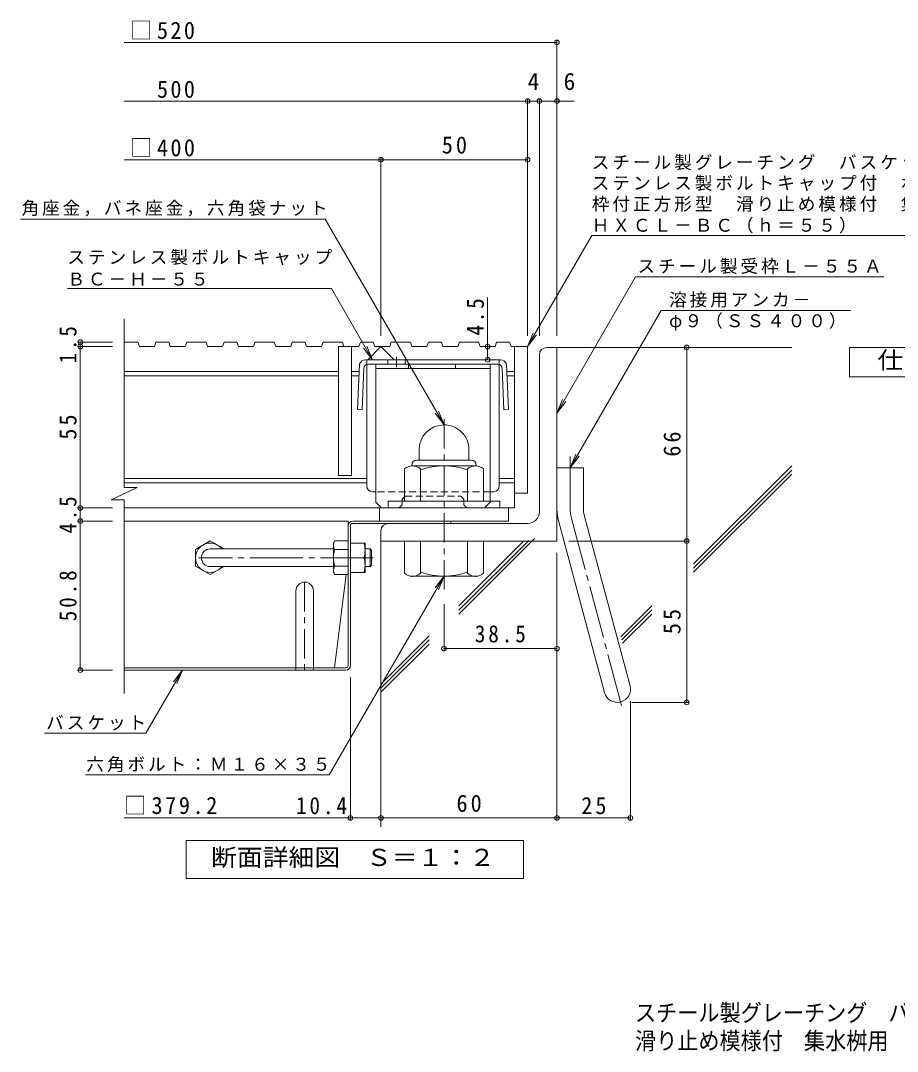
# Model space of a CAD drawing. Units: millimetres on the paper, enlarged 5 times, with parts at other scales. Extents: x -1338 to 1348, y -985 to 867.
# Drawn here: x -779 to -31, y -985 to -106 of the extents above; entities that cross this region are included whole.
import ezdxf
from ezdxf.enums import TextEntityAlignment as Align

# ---------------------------------------------------------------- set-up
doc = ezdxf.new("R2010")
doc.units = ezdxf.units.MM
doc.header["$LTSCALE"] = 5
doc.header["$PDMODE"] = 32
doc.header["$PDSIZE"] = 4
for name, pattern in [('CHAIN1', [8, 5, -1, 1, -1]), ('CHAIN2', [12, 9, -1, 1, -1]), ('DASHED1', [1.8, 1.2, -0.6])]:
    doc.linetypes.add(name, pattern=pattern)
for name, color, linetype, lineweight in [('D-1', 2, 'Continuous', 9), ('D-2', 3, 'Continuous', 9), ('D-4', 7, 'Continuous', 9), ('D-5', 7, 'Continuous', 9), ('D-6', 6, 'Continuous', 5), ('D-7', 2, 'Continuous', 9), ('D-8', 4, 'Continuous', 9), ('D-9', 2, 'Continuous', 9), ('D-B', 2, 'Continuous', 9)]:
    doc.layers.add(name, color=color, linetype=linetype, lineweight=lineweight)
doc.layers.add('F-0_F-0ﾚｲﾔ', color=2, linetype='Continuous')
doc.layers.add('F-F_F-Fﾚｲﾔ', color=2, linetype='Continuous')
doc.styles.add('ＭＳ ゴシック', font='')
doc.styles.get('ＭＳ ゴシック').set_extended_font_data('MS Gothic')

msp = doc.modelspace()

# ---------------------------------------------------------------- linework, layer by layer
at = {"layer": 'D-1'}
for p, q in [((-330.253, -384.917), (-321.503, -384.917)), ((-321.503, -549.917), (-321.503, -384.917)), ((-336.503, -524.917), (-336.503, -391.167)), ((-439.003, -472.168), (-439.003, -480.917)), ((-396.502, -472.143), (-396.502, -480.917)), ((-440.753, -480.917), (-394.752, -480.917)), ((-451.503, -515.918), (-451.503, -488.514)), ((-445.253, -485.417), (-445.253, -485.918)), ((-390.878, -485.918), (-444.628, -485.918)), ((-437.753, -515.918), (-437.753, -488.514)), ((-397.752, -515.918), (-397.752, -488.514)), ((-390.253, -485.417), (-390.253, -485.918)), ((-384.003, -515.918), (-384.003, -488.514)), ((-321.503, -487.417), (-299.003, -487.417)), ((-299.003, -521.955), (-299.003, -487.417)), ((-370.253, -515.918), (-465.253, -515.918)), ((-465.253, -521.667), (-465.253, -515.918)), ((-370.253, -521.667), (-370.253, -515.918)), ((-346.503, -534.917), (-465.253, -534.917)), ((-319.97, -533.602), (-280.989, -679.079)), ((-298.237, -527.779), (-259.256, -673.256)), ((-471.503, -541.167), (-471.503, -549.917)), ((-321.503, -549.917), (-471.503, -549.917)), ((-451.503, -549.918), (-451.503, -577.321)), ((-437.753, -549.918), (-437.753, -577.322)), ((-397.752, -549.918), (-397.752, -577.322)), ((-384.003, -549.918), (-384.003, -577.321)), ((-445.253, -580.418), (-445.253, -579.918)), ((-390.878, -579.918), (-444.628, -579.918)), ((-390.253, -580.418), (-390.253, -579.918))]:
    msp.add_line(p, q, dxfattribs=at)
at = {"layer": 'D-1', "linetype": 'CHAIN1'}
msp.add_line((-417.753, -591.182), (-417.753, -444.664), dxfattribs=at)
at = {"layer": 'D-1', "linetype": 'CHAIN2'}
for p, q in [((-310.253, -521.955), (-310.253, -477.905)), ((-309.103, -530.69), (-265.45, -693.607))]:
    msp.add_line(p, q, dxfattribs=at)
at = {"layer": 'D-1', "color": 3}
for p, q in [((-512.003, -556.667), (-617.003, -556.667)), ((-512.003, -571.667), (-617.003, -571.667))]:
    msp.add_line(p, q, dxfattribs=at)
at = {"layer": 'D-1', "color": 3, "linetype": 'CHAIN2'}
msp.add_line((-478.003, -564.167), (-627.003, -564.167), dxfattribs=at)
at = {"layer": 'D-1'}
for centre, radius, start, end in [((-330.253, -391.167), 6.25, 90, 180), ((-417.753, -472.168), 21.25, 90, 180), ((-417.728, -472.143), 21.225, 0, 90.06822), ((-440.753, -485.417), 4.5, 90, 180), ((-394.752, -485.417), 4.5, 0, 90), ((-444.628, -496.318), 10.4, 48.6201, 131.38164), ((-417.753, -545.918), 60, 70.52881, 109.47119), ((-390.878, -496.318), 10.4, 48.61835, 131.37988), ((-346.503, -524.917), 10, 270, 0), ((-276.503, -521.955), 45, 180, 195), ((-276.503, -521.955), 22.5, 180, 195.00002), ((-465.253, -541.167), 6.25, 90, 180), ((-444.628, -569.518), 10.4, 228.61835, 311.37988), ((-417.753, -519.918), 60, 250.52881, 289.47119), ((-390.878, -569.518), 10.4, 228.6201, 311.38164), ((-270.123, -676.167), 11.25, 195.00014, 14.99991)]:
    msp.add_arc(centre, radius, start, end, dxfattribs=at)
at = {"layer": 'D-1', "linetype": 'CHAIN2'}
msp.add_arc((-276.503, -521.955), 33.75, 180, 194.99995, dxfattribs=at)
at = {"layer": 'D-1', "color": 3}
msp.add_arc((-617.003, -564.167), 7.5, 90, 270, dxfattribs=at)
at = {"layer": 'D-2'}
for p, q in [((-690.337, -504.366), (-690.337, -360.417)), ((-678.577, -380.417), (-690.337, -380.417)), ((-678.577, -380.417), (-677.299, -384.167)), ((-664.516, -384.167), (-677.299, -384.167)), ((-652.219, -380.417), (-650.941, -384.167)), ((-638.158, -384.167), (-650.941, -384.167)), ((-620.511, -380.417), (-619.233, -384.167)), ((-606.45, -384.167), (-619.233, -384.167)), ((-594.153, -380.417), (-592.875, -384.167)), ((-580.092, -384.167), (-592.875, -384.167)), ((-562.445, -380.417), (-561.166, -384.167)), ((-548.383, -384.167), (-561.166, -384.167)), ((-536.087, -380.417), (-534.809, -384.167)), ((-522.025, -384.167), (-534.809, -384.167)), ((-507.752, -384.167), (-507.752, -494.167)), ((-490.317, -384.167), (-507.752, -384.167)), ((-504.379, -380.417), (-503.101, -384.167)), ((-496.502, -384.167), (-496.502, -494.167)), ((-478.021, -380.417), (-476.743, -384.167)), ((-463.959, -384.167), (-476.743, -384.167)), ((-446.313, -380.417), (-445.035, -384.167)), ((-419.955, -380.417), (-418.677, -384.167)), ((-405.894, -384.167), (-418.677, -384.167)), ((-388.247, -380.417), (-386.969, -384.167)), ((-361.889, -380.417), (-360.611, -384.167)), ((-346.503, -384.167), (-360.611, -384.167)), ((-357.753, -384.167), (-357.753, -521.668)), ((-507.752, -405.418), (-690.337, -405.418)), ((-507.752, -409.168), (-690.337, -409.168)), ((-490.028, -405.418), (-496.502, -405.418)), ((-490.178, -409.168), (-496.502, -409.168)), ((-357.753, -405.418), (-364.227, -405.418)), ((-357.753, -409.168), (-364.077, -409.168)), ((-483.628, -496.668), (-690.337, -496.668)), ((-483.628, -500.418), (-690.337, -500.418)), ((-496.502, -494.167), (-507.752, -494.167)), ((-357.753, -496.668), (-370.628, -496.668)), ((-357.753, -500.418), (-370.628, -500.418)), ((-701.395, -514.719), (-679.096, -504.366)), ((-679.096, -504.366), (-690.337, -504.366)), ((-701.395, -514.719), (-690.337, -514.719)), ((-690.337, -679.917), (-690.337, -514.719)), ((-357.753, -521.668), (-690.337, -521.668)), ((-472.753, -532.918), (-472.753, -521.667)), ((-362.753, -532.918), (-362.753, -521.668)), ((-472.753, -532.918), (-362.753, -532.918))]:
    msp.add_line(p, q, dxfattribs=at)
for points in [[(-652.219, -380.417), (-663.238, -380.417), (-664.516, -384.167)], [(-620.511, -380.417), (-636.879, -380.417), (-638.158, -384.167)], [(-594.153, -380.417), (-605.172, -380.417), (-606.45, -384.167)], [(-562.445, -380.417), (-578.813, -380.417), (-580.092, -384.167)], [(-536.087, -380.417), (-547.106, -380.417), (-548.383, -384.167)], [(-504.379, -380.417), (-520.747, -380.417), (-522.025, -384.167)], [(-478.021, -380.417), (-489.04, -380.417), (-490.317, -384.167)], [(-482.753, -395.418), (-471.503, -384.167), (-460.253, -395.418)], [(-446.313, -380.417), (-462.681, -380.417), (-463.959, -384.167)], [(-419.955, -380.417), (-430.974, -380.417), (-432.252, -384.167), (-445.035, -384.167)], [(-388.247, -380.417), (-404.615, -380.417), (-405.894, -384.167)], [(-361.889, -380.417), (-372.908, -380.417), (-374.186, -384.167), (-386.969, -384.167)], [(-346.503, -384.167), (-346.503, -509.168), (-357.753, -509.168)]]:
    msp.add_lwpolyline(points, dxfattribs=at)
at = {"layer": 'D-4'}
for p, q in [((-690.337, -124.917), (-321.503, -124.917)), ((-321.503, -374.917), (-321.503, -123.417)), ((-690.337, -174.917), (-306.82, -174.917)), ((-346.503, -374.917), (-346.503, -173.418)), ((-336.503, -374.917), (-336.503, -173.418)), ((-690.337, -224.917), (-346.503, -224.917)), ((-471.503, -374.917), (-471.503, -223.417)), ((-380.578, -384.167), (-380.578, -342.292)), ((-729.195, -380.417), (-700.337, -380.417)), ((-729.195, -384.167), (-700.337, -384.167)), ((-727.695, -380.417), (-727.695, -384.167)), ((-727.695, -384.167), (-727.695, -521.667)), ((-380.578, -395.418), (-380.578, -384.167)), ((-210.979, -549.917), (-210.979, -384.917)), ((-729.195, -521.667), (-700.337, -521.667)), ((-727.695, -521.667), (-727.695, -532.917)), ((-729.195, -532.917), (-700.337, -532.917)), ((-727.695, -532.917), (-727.695, -659.917)), ((-311.503, -549.917), (-209.479, -549.917)), ((-210.979, -687.417), (-210.979, -549.917)), ((-321.503, -559.917), (-321.503, -787.417)), ((-417.753, -603.682), (-417.753, -643.007)), ((-417.753, -641.507), (-321.503, -641.507)), ((-729.195, -659.917), (-700.337, -659.917)), ((-497.503, -787.417), (-497.503, -665.917)), ((-258.873, -787.417), (-258.873, -686.167)), ((-257.622, -687.417), (-209.479, -687.417)), ((-497.503, -785.917), (-690.337, -785.917)), ((-471.503, -785.917), (-497.503, -785.917))]:
    msp.add_line(p, q, dxfattribs=at)
msp.add_lwpolyline([(-471.503, -785.917), (-321.503, -785.917), (-258.873, -785.917)], dxfattribs=at)
for p in [(-321.503, -124.917), (-346.503, -174.917), (-336.503, -174.917), (-321.503, -174.917), (-471.503, -224.917), (-346.503, -224.917), (-727.695, -380.417), (-727.695, -384.167), (-380.578, -384.167), (-210.979, -384.917), (-380.578, -395.418), (-727.695, -521.667), (-727.695, -532.917), (-210.979, -549.917), (-417.753, -641.507), (-321.503, -641.507), (-727.695, -659.917), (-210.979, -687.417), (-497.503, -785.917), (-471.503, -785.917), (-321.503, -785.917), (-258.873, -785.917)]:
    msp.add_point(p, dxfattribs=at)
at = {"layer": 'D-5'}
for p, q in [((-778.506, -275.56), (-518.996, -275.56)), ((-518.996, -275.56), (-417.753, -450.918)), ((-291.846, -289.498), (-346.503, -384.167)), ((-291.846, -289.498), (73.154, -289.498)), ((-254.46, -324.756), (-321.503, -440.876)), ((-254.46, -324.756), (-43.052, -324.756)), ((-738.688, -334.684), (-513.688, -334.684)), ((-513.688, -334.684), (-478.629, -395.407)), ((-232.841, -353.336), (-310.253, -487.417)), ((-232.841, -353.336), (-71.019, -353.336)), ((-346.503, -384.167), (-341.719, -372.619)), ((-346.503, -384.167), (-338.893, -374.25)), ((-478.629, -395.407), (-486.238, -385.49)), ((-478.629, -395.407), (-483.412, -383.859)), ((-321.503, -440.876), (-316.719, -429.328)), ((-321.503, -440.876), (-313.893, -430.959)), ((-417.753, -450.918), (-425.363, -441.001)), ((-417.753, -450.918), (-422.537, -439.369)), ((-310.253, -487.417), (-305.469, -475.869)), ((-310.253, -487.417), (-302.643, -477.5)), ((-417.753, -579.917), (-425.363, -589.834)), ((-671.725, -713.676), (-640.688, -659.917)), ((-640.688, -659.917), (-648.297, -669.834)), ((-640.688, -659.917), (-645.471, -671.465)), ((-758.284, -713.676), (-671.725, -713.676)), ((-723.313, -749.258), (-515.522, -749.258))]:
    msp.add_line(p, q, dxfattribs=at)
at = {"layer": 'D-5', "color": 2}
for points in [[(-72.219, -409.917), (-72.219, -384.917), (40.281, -384.917), (40.281, -409.917)], [(-637.5, -837.5), (-637.5, -805), (-349.999, -805), (-349.999, -837.5)]]:
    msp.add_lwpolyline(points, close=True, dxfattribs=at)
at = {"layer": 'D-5'}
msp.add_lwpolyline([(-515.522, -749.258), (-417.753, -579.917), (-422.537, -591.466)], dxfattribs=at)
at = {"layer": 'D-6'}
for p, q in [((-321.503, -384.917), (-121.503, -384.917)), ((-205.066, -569.423), (-121.503, -485.861)), ((-205.066, -572.957), (-121.503, -489.394)), ((-205.066, -576.494), (-121.503, -492.931)), ((-471.503, -549.917), (-471.503, -793.417)), ((-404.991, -612.313), (-340.507, -547.83)), ((-404.991, -608.777), (-345.531, -549.317)), ((-404.991, -605.243), (-349.605, -549.857)), ((-267.105, -631.462), (-240.689, -605.047)), ((-266.358, -634.25), (-240.689, -608.581)), ((-265.611, -637.038), (-240.689, -612.117)), ((-471.503, -671.754), (-430.348, -630.6)), ((-471.503, -675.289), (-430.348, -634.134)), ((-471.503, -678.824), (-430.348, -637.67))]:
    msp.add_line(p, q, dxfattribs=at)
at = {"layer": 'D-7'}
for p, q in [((-499.503, -532.917), (-690.337, -532.917)), ((-499.503, -656.251), (-499.503, -532.917)), ((-495.836, -534.917), (-411.994, -534.917)), ((-495.503, -532.917), (-411.994, -532.917)), ((-411.994, -532.917), (-411.994, -534.917)), ((-497.503, -655.917), (-497.503, -536.584)), ((-501.139, -578.542), (-511.033, -657.917)), ((-511.033, -657.917), (-690.337, -657.917)), ((-501.17, -657.917), (-511.033, -657.917)), ((-501.503, -659.917), (-690.337, -659.917))]:
    msp.add_line(p, q, dxfattribs=at)
for centre, radius, start, end in [((-495.503, -536.917), 4, 90, 180), ((-495.836, -536.584), 1.667, 90, 180), ((-501.503, -655.917), 4, 270, 0), ((-501.17, -656.251), 1.667, 270, 0)]:
    msp.add_arc(centre, radius, start, end, dxfattribs=at)
at = {"layer": 'D-8'}
for p, q in [((-475.878, -516.668), (-475.878, -399.168)), ((-475.878, -399.168), (-378.378, -399.168)), ((-475.878, -402.918), (-378.378, -402.918)), ((-448.095, -402.918), (-448.095, -399.168)), ((-408.095, -402.918), (-408.095, -399.168)), ((-378.378, -516.668), (-378.378, -399.168)), ((-475.878, -516.668), (-470.878, -521.668))]:
    msp.add_line(p, q, dxfattribs=at)
at = {"layer": 'D-8', "linetype": 'DASHED1'}
for p, q in [((-450.878, -511.668), (-403.378, -511.668)), ((-378.378, -516.668), (-383.378, -521.668)), ((-400.878, -519.168), (-398.378, -521.668)), ((-383.378, -521.668), (-398.378, -521.668))]:
    msp.add_line(p, q, dxfattribs=at)
at = {"layer": 'D-8', "color": 2}
for p, q in [((-497.503, -551.667), (-485.003, -551.667)), ((-485.003, -576.667), (-485.003, -551.667)), ((-497.503, -564.167), (-486.086, -564.167)), ((-497.503, -576.667), (-485.003, -576.667)), ((-544.003, -592.417), (-544.003, -659.917)), ((-529.003, -592.417), (-529.003, -659.917))]:
    msp.add_line(p, q, dxfattribs=at)
at = {"layer": 'D-8', "color": 3}
for p, q in [((-485.003, -556.667), (-480.753, -556.667)), ((-480.753, -556.667), (-479.503, -557.917)), ((-480.753, -571.667), (-480.753, -556.667)), ((-479.503, -570.417), (-479.503, -557.917)), ((-480.753, -571.667), (-479.503, -570.417)), ((-485.003, -571.667), (-480.753, -571.667))]:
    msp.add_line(p, q, dxfattribs=at)
at = {"layer": 'D-8', "color": 2, "linetype": 'CHAIN1'}
for p, q in [((-478.287, -564.167), (-485.941, -564.167)), ((-536.503, -584.917), (-536.503, -659.917))]:
    msp.add_line(p, q, dxfattribs=at)
at = {"layer": 'D-8', "linetype": 'DASHED1'}
for points in [[(-453.378, -519.168), (-453.378, -514.168), (-450.878, -511.668)], [(-400.878, -519.168), (-400.878, -514.168), (-403.378, -511.668)], [(-453.378, -519.168), (-455.878, -521.668), (-470.878, -521.668)]]:
    msp.add_lwpolyline(points, dxfattribs=at)
at = {"layer": 'D-8', "color": 2}
for centre, radius, start, end in [((-503.586, -557.917), 18.583, 340.34633, 19.65366), ((-503.586, -570.417), 18.583, 340.34633, 19.65366), ((-536.503, -592.417), 7.5, 0, 180)]:
    msp.add_arc(centre, radius, start, end, dxfattribs=at)
at = {"layer": 'D-9', "linetype": 'CHAIN1'}
msp.add_line((-458.236, -392.943), (-458.236, -401.643), dxfattribs=at)
at = {"layer": 'D-9'}
for p, q in [((-489.778, -399.168), (-491.33, -437.918)), ((-486.169, -402.768), (-487.583, -438.068)), ((-427.128, -395.418), (-484.521, -395.418)), ((-483.628, -502.918), (-483.628, -399.367)), ((-371.833, -399.168), (-482.422, -399.168)), ((-465.736, -395.418), (-465.736, -399.168)), ((-450.736, -395.418), (-450.736, -399.168)), ((-427.128, -395.418), (-369.734, -395.418)), ((-370.628, -502.918), (-370.628, -399.367)), ((-368.086, -402.768), (-366.673, -438.068)), ((-364.477, -399.168), (-362.926, -437.918)), ((-491.33, -437.918), (-487.583, -438.068)), ((-362.926, -437.918), (-366.673, -438.068)), ((-475.878, -507.918), (-478.628, -507.918)), ((-375.628, -507.918), (-378.378, -507.918))]:
    msp.add_line(p, q, dxfattribs=at)
at = {"layer": 'D-9', "linetype": 'DASHED1'}
for p, q in [((-483.628, -399.367), (-483.628, -395.418)), ((-370.628, -399.367), (-370.628, -395.418)), ((-378.378, -507.918), (-475.878, -507.918))]:
    msp.add_line(p, q, dxfattribs=at)
at = {"layer": 'D-9'}
for centre, radius, start, end in [((-484.574, -400.902), 5.485, 89.44382, 161.56279), ((-482.422, -402.918), 3.75, 90, 177.70665), ((-371.833, -402.918), 3.75, 2.29335, 90), ((-369.681, -400.902), 5.485, 18.43721, 90.55618), ((-478.628, -502.918), 5, 180, 270), ((-375.628, -502.918), 5, 270, 0)]:
    msp.add_arc(centre, radius, start, end, dxfattribs=at)
at = {"layer": 'D-B'}
for p, q in [((-617.003, -549.792), (-629.503, -557.009)), ((-617.003, -549.792), (-605.095, -556.667)), ((-512.003, -551.667), (-510.92, -549.792)), ((-512.003, -576.667), (-512.003, -551.667)), ((-499.503, -549.792), (-510.92, -549.792)), ((-629.503, -557.009), (-629.503, -571.325)), ((-510.92, -557.009), (-499.503, -557.009)), ((-617.003, -578.542), (-629.503, -571.325)), ((-617.003, -578.542), (-605.095, -571.667)), ((-512.003, -576.667), (-510.92, -578.542)), ((-510.92, -571.325), (-499.503, -571.325)), ((-499.503, -578.542), (-510.92, -578.542))]:
    msp.add_line(p, q, dxfattribs=at)
for centre, radius, start, end in [((-617.003, -564.167), 12.5, 36.87019, 323.12981), ((-503.798, -553.904), 8.224, 149.99998, 176.07924), ((-505.166, -553.317), 6.837, 180.2103, 212.68507), ((-487.796, -564.167), 24.207, 162.79973, 197.20026), ((-505.166, -575.018), 6.837, 147.31491, 179.78969), ((-503.798, -574.43), 8.224, 183.92075, 210)]:
    msp.add_arc(centre, radius, start, end, dxfattribs=at)

# ---------------------------------------------------------------- texts
at = {"layer": 'D-4', "color": 2, "style": 'ＭＳ ゴシック'}
for s, p in [('4', (-346.503, -169.917)), ('6', (-315.879, -169.917))]:
    msp.add_text(s, height=14.66, dxfattribs=at).set_placement(p, align=Align.BOTTOM_LEFT)
at = {"layer": 'D-4', "color": 2, "char_height": 14.66, "attachment_point": 7, "style": 'ＭＳ ゴシック'}
for s, insert in [('\\T1.21;\\W0.95;□520', (-685.337, -122.391)), ('\\T1.21;\\W0.95;\u3000500', (-685.337, -172.393)), ('\\T1.21;\\W0.95;□400', (-685.337, -222.417)), ('\\T1.27;\\W0.95;50', (-419.628, -219.917)), ('\\T1.28;\\W0.9;38.5', (-391.503, -636.507)), ('\\T1.23;\\W0.95;□379.2', (-690.337, -782.917)), ('\\T1.28;\\W0.9;10.4', (-543.878, -782.917)), ('\\T1.27;\\W0.95;60', (-407.128, -780.917)), ('\\T1.27;\\W0.95;25', (-300.813, -782.917))]:
    msp.add_mtext(s, dxfattribs=dict(at, insert=insert))
at = {"layer": 'D-4', "color": 2, "char_height": 14.66, "attachment_point": 7, "rotation": 90, "style": 'ＭＳ ゴシック'}
for s, insert in [('\\T1.27;\\W0.9;4.5', (-383.578, -374.792)), ('\\T1.27;\\W0.9;1.5', (-730.695, -398.542)), ('\\T1.27;\\W0.95;55', (-730.695, -463.542)), ('\\T1.27;\\W0.95;66', (-215.979, -478.042)), ('\\T1.27;\\W0.9;4.5', (-730.695, -543.542)), ('\\T1.28;\\W0.9;50.8', (-730.695, -618.292)), ('\\T1.27;\\W0.95;55', (-215.979, -629.292))]:
    msp.add_mtext(s, dxfattribs=dict(at, insert=insert))
at = {"layer": 'D-5', "color": 2, "style": 'ＭＳ ゴシック', "width": 1.1}
for s, p in [('仕\u3000様', (-48.469, -407.417)), ('断面詳細図\u3000Ｓ＝１：２', (-616.25, -831.25))]:
    msp.add_text(s, height=14.66, dxfattribs=at).set_placement(p, align=Align.BOTTOM_LEFT)
at = {"layer": 'D-5', "char_height": 11, "attachment_point": 7, "style": 'ＭＳ ゴシック'}
for s, insert in [('\\T1.17;スチール製グレーチング\u3000バスケット付', (-291.846, -233.841)), ('\\T1.17;ステンレス製ボルトキャップ付\u3000ボルト固定式', (-291.846, -251.63)), ('\\T1.17;角座金，バネ座金，六角袋ナット', (-777.739, -273.23)), ('\\T1.17;枠付正方形型\u3000滑り止め模様付\u3000集水桝用', (-291.846, -269.419)), ('\\T1.17;ＨＸＣＬ－ＢＣ（ｈ＝５５）', (-291.846, -287.738)), ('\\T1.17;ステンレス製ボルトキャップ', (-738.688, -314.855)), ('\\T1.17;スチール製受枠Ｌ－５５Ａ', (-252.902, -322.376)), ('\\T1.17;ＢＣ－Ｈ－５５', (-738.688, -332.355)), ('\\T1.17;溶接用アンカ－', (-226.019, -351.007)), ('\\T1.17;φ９（ＳＳ４００）', (-226.019, -370.666)), ('\\T1.17;バスケット', (-756.725, -711.297)), ('\\T1.17;六角ボルト：Ｍ１６×３５', (-722.556, -746.928))]:
    msp.add_mtext(s, dxfattribs=dict(at, insert=insert))
at = {"layer": 'F-0_F-0ﾚｲﾔ', "style": 'ＭＳ ゴシック', "width": 0.9}
msp.add_text('滑り止め模様付\u3000集水桝用\u3000ＨＸＣＬ－ＢＣ\u3000４４５５－ａ－Ｋ＋ＤＫ－４００－Ｚ', height=14.66, dxfattribs=at).set_placement((-254.973, -987.548), align=Align.BOTTOM_LEFT)
at = {"layer": 'F-F_F-Fﾚｲﾔ', "style": 'ＭＳ ゴシック', "width": 0.9}
msp.add_text('スチール製グレーチング\u3000バスケット付\u3000ステンレス製ボルトキャップ付\u3000ボルト固定式\u3000枠付正方形型', height=14.66, dxfattribs=at).set_placement((-254.973, -963.652), align=Align.BOTTOM_LEFT)

doc.saveas('drawing.dxf')
